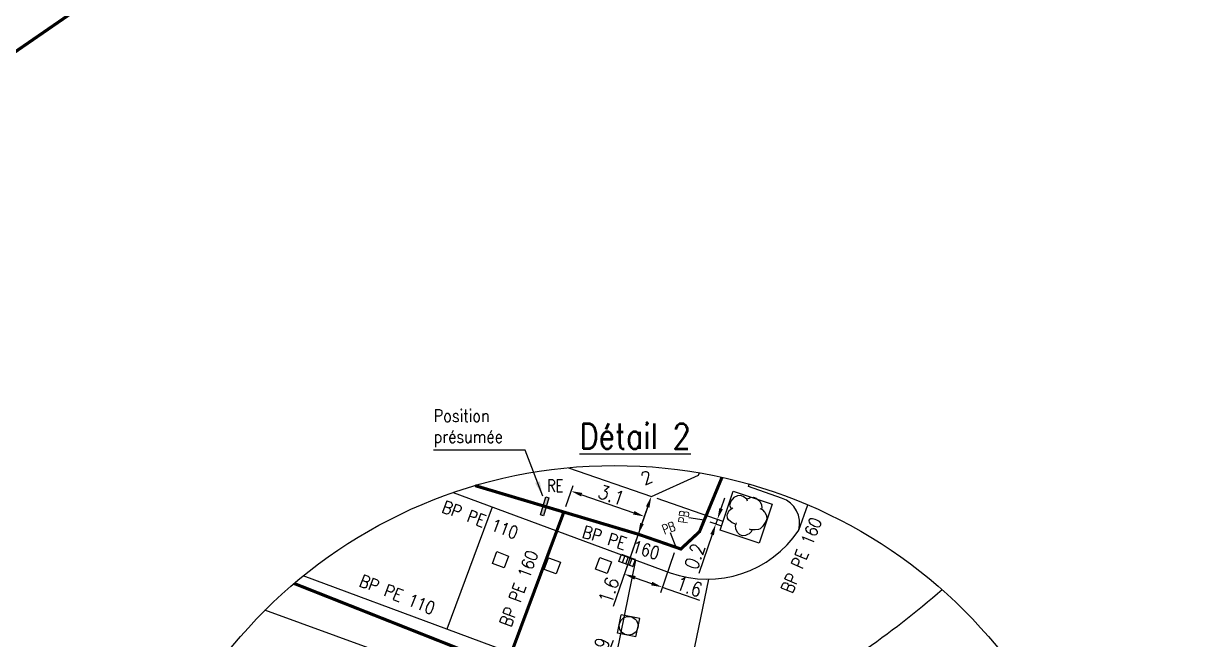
# Model space of a CAD drawing. Header units: millimetres. Extents: x 183997 to 185000, y 127999 to 129007.
# Drawn here: x 184252.2 to 184346.6, y 128356.5 to 128405.7 of the extents above; entities that cross this region are included whole.
import ezdxf
from ezdxf.enums import TextEntityAlignment as Align

# ---------------------------------------------------------------- set-up
doc = ezdxf.new("R2010")
doc.units = ezdxf.units.MM
doc.header["$PDMODE"] = 34
doc.linetypes.add('L_25_PE', pattern=[2000, 1000, 1000])
doc.layers.get('0').update_dxf_attribs({"linetype": 'CONTINUOUS'})
doc.layers.get('DEFPOINTS').update_dxf_attribs({"linetype": 'CONTINUOUS'})
doc.layers.add('L_150', color=1, linetype='CONTINUOUS')
doc.layers.add('L_900', color=7, linetype='CONTINUOUS')
doc.styles.add('G_ROMANS', font='ROMANS.SHX', dxfattribs={"width": 0.75})
doc.styles.get("Standard").update_dxf_attribs({"font": 'romans.shx', "width": 0.85})
doc.dimstyles.get("Standard").update_dxf_attribs({"dimtxt": 1.5, "dimasz": 1.2, "dimexe": 0.625, "dimexo": 0.625, "dimgap": 0.25, "dimtad": 1, "dimdec": 1, "dimzin": 0, "dimdsep": 46, "dimtxsty": 'Standard', "dimcen": -0.5, "dimadec": 0, "dimazin": 0, "dimtfac": 1, "dimtdec": 1, "dimtmove": 0, "dimatfit": 3, "dimfxl": 0, "dimtolj": 1, "dimtzin": 0, "dimarcsym": 0})

# ---------------------------------------------------------------- blocks, each defined once
blk = doc.blocks.new('L_340_20')
at = {"linetype": 'Continuous'}
blk.add_hatch(color=0, dxfattribs=at).paths.add_polyline_path([(0.125, 0.75), (-0.125, 0.75), (-0.125, -0.75), (0.125, -0.75)])
at = {"color": 0, "linetype": 'Continuous'}
blk.add_lwpolyline([(-0.125, 0.75), (0.125, 0.75), (0.125, -0.75), (-0.125, -0.75)], close=True, dxfattribs=at)
at = {"color": 0, "linetype": 'Continuous', "width": 0.75}
for tag, height, flags, p in [('RE', 1, 8, (0, 2.189)), ('DEF_LEG', 1.2, 3, (0, -5)), ('DEF_COUP', 1.2, 3, (0, -7.5)), ('DEF_TYPE', 1.2, 3, (0, -10))]:
    blk.add_attdef(tag, text='', height=height, dxfattribs=dict(at, flags=flags)).set_placement(p, align=Align.MIDDLE)
blk = doc.blocks.new('L_340_13')
at = {"color": 0, "linetype": 'Continuous', "flags": 128}
blk.add_lwpolyline([(0, 0), (0, 1.25)], dxfattribs=at)
at = {"color": 0, "linetype": 'Continuous', "style": 'G_ROMANS', "width": 0.75}
blk.add_text('PB', height=0.75, dxfattribs=at).set_placement((0, 1.663), align=Align.MIDDLE)
at = {"color": 0, "linetype": 'Continuous', "width": 0.75, "flags": 3}
for tag, p in [('DEF_LEG', (0, -10)), ('DEF_COUP', (0, -12.5)), ('DEF_TYPE', (0, -15))]:
    blk.add_attdef(tag, text='', height=1.2, dxfattribs=at).set_placement(p, align=Align.MIDDLE)
blk = doc.blocks.new('t112o')
at = {"color": 0, "linetype": 'Continuous'}
for p, q in [((-0.5, 0.5), (0.5, 0.5)), ((-0.5, -0.5), (-0.5, 0.5)), ((0.5, 0.5), (0.5, -0.5)), ((0.5, -0.5), (-0.5, -0.5))]:
    blk.add_line(p, q, dxfattribs=at)
blk = doc.blocks.new('*D1250')
at = {"layer": 'DEFPOINTS', "color": 0, "linetype": 'Continuous', "transparency": 16777216}
for p in [(184302.385, 128367.919), (184304.361, 128363.848), (184300.234, 128361.709)]:
    blk.add_point(p, dxfattribs=at)
at = {"layer": 'L_900', "color": 0, "linetype": 'Continuous', "lineweight": -2, "transparency": 16777216}
for p, q in [((184302.231, 128367.476), (184300.081, 128361.266)), ((184304.208, 128363.405), (184303.105, 128360.219)), ((184301.085, 128361.415), (184302.408, 128360.957)), ((184303.258, 128360.662), (184306.227, 128359.634))]:
    blk.add_line(p, q, dxfattribs=at)
at = {"layer": 'L_900', "color": 0, "linetype": 'Continuous', "transparency": 16777216}
for points in [[(184301.134, 128361.557), (184301.036, 128361.273), (184300.234, 128361.709)], [(184302.457, 128361.098), (184302.359, 128360.815), (184303.258, 128360.662)]]:
    blk.add_solid(points, dxfattribs=at)
at = {"layer": 'L_900', "color": 0, "linetype": 'Continuous', "transparency": 16777216, "insert": (184305.413, 128360.71), "char_height": 1.125, "attachment_point": 5, "rotation": 340.8996}
blk.add_mtext('\\A1;1.6', dxfattribs=at)
blk = doc.blocks.new('*D1251')
at = {"layer": 'DEFPOINTS', "color": 0, "linetype": 'Continuous', "transparency": 16777216}
for p in [(184297.313, 128351.245), (184296.654, 128349.57), (184296.654, 128349.57)]:
    blk.add_point(p, dxfattribs=at)
at = {"layer": 'L_900', "color": 0, "linetype": 'Continuous', "lineweight": -2, "transparency": 16777216}
for p, q in [((184297.642, 128352.083), (184299.347, 128356.421)), ((184296.654, 128349.57), (184297.313, 128351.245)), ((184296.325, 128348.733), (184295.995, 128347.895))]:
    blk.add_line(p, q, dxfattribs=at)
at = {"layer": 'L_900', "color": 0, "linetype": 'Continuous', "transparency": 16777216}
for points in [[(184297.502, 128352.138), (184297.782, 128352.028), (184297.313, 128351.245)], [(184296.185, 128348.788), (184296.464, 128348.678), (184296.654, 128349.57)]]:
    blk.add_solid(points, dxfattribs=at)
at = {"layer": 'L_900', "color": 0, "linetype": 'Continuous', "transparency": 16777216, "insert": (184298.222, 128355.609), "char_height": 1.125, "attachment_point": 5, "rotation": 68.53829}
blk.add_mtext('\\A1;0.9', dxfattribs=at)
blk = doc.blocks.new('*D1252')
at = {"layer": 'DEFPOINTS', "color": 0, "linetype": 'Continuous', "transparency": 16777216}
for p in [(184302.385, 128367.919), (184295.39, 128366.666), (184301.829, 128366.315)]:
    blk.add_point(p, dxfattribs=at)
at = {"layer": 'L_900', "color": 0, "linetype": 'Continuous', "lineweight": -2, "transparency": 16777216}
for p, q in [((184295.543, 128367.109), (184296.124, 128368.787)), ((184296.821, 128368.05), (184300.979, 128366.61)), ((184302.231, 128367.476), (184301.676, 128365.872))]:
    blk.add_line(p, q, dxfattribs=at)
at = {"layer": 'L_900', "color": 0, "linetype": 'Continuous', "transparency": 16777216}
for points in [[(184296.87, 128368.191), (184296.772, 128367.908), (184295.971, 128368.344)], [(184301.028, 128366.752), (184300.93, 128366.468), (184301.829, 128366.315)]]:
    blk.add_solid(points, dxfattribs=at)
at = {"layer": 'L_900', "color": 0, "linetype": 'Continuous', "transparency": 16777216, "insert": (184299.183, 128368.025), "char_height": 1.125, "attachment_point": 5, "rotation": 340.8996}
blk.add_mtext('\\A1;3.1', dxfattribs=at)
blk = doc.blocks.new('*D1254')
at = {"layer": 'DEFPOINTS', "color": 0, "linetype": 'Continuous', "transparency": 16777216}
for p in [(184302.385, 128367.919), (184306.619, 128366.029), (184307.667, 128366.09)]:
    blk.add_point(p, dxfattribs=at)
at = {"layer": 'L_900', "color": 0, "linetype": 'Continuous', "lineweight": -2, "transparency": 16777216}
for p, q in [((184302.828, 128367.766), (184308.11, 128365.936)), ((184307.962, 128366.94), (184308.256, 128367.79)), ((184307.062, 128365.876), (184307.979, 128365.558)), ((184307.667, 128366.09), (184307.537, 128365.712)), ((184307.242, 128364.861), (184306.169, 128361.763))]:
    blk.add_line(p, q, dxfattribs=at)
at = {"layer": 'L_900', "color": 0, "linetype": 'Continuous', "transparency": 16777216}
for points in [[(184307.82, 128366.989), (184308.104, 128366.891), (184307.667, 128366.09)], [(184307.1, 128364.91), (184307.384, 128364.812), (184307.537, 128365.712)]]:
    blk.add_solid(points, dxfattribs=at)
at = {"layer": 'L_900', "color": 0, "linetype": 'Continuous', "transparency": 16777216, "insert": (184305.85, 128363.132), "char_height": 1.125, "attachment_point": 5, "rotation": 70.8996}
blk.add_mtext('\\A1;0.2', dxfattribs=at)
blk = doc.blocks.new('*D1255')
at = {"layer": 'DEFPOINTS', "color": 0, "linetype": 'Continuous', "transparency": 16777216}
for p in [(184302.385, 128367.919), (184302.385, 128367.919), (184301.338, 128364.895)]:
    blk.add_point(p, dxfattribs=at)
at = {"layer": 'L_900', "color": 0, "linetype": 'Continuous', "lineweight": -2, "transparency": 16777216}
for p, q in [((184302.09, 128367.068), (184301.632, 128365.746)), ((184301.338, 128364.895), (184299.337, 128359.118))]:
    blk.add_line(p, q, dxfattribs=at)
at = {"layer": 'L_900', "color": 0, "linetype": 'Continuous', "transparency": 16777216}
for points in [[(184301.948, 128367.118), (184302.232, 128367.019), (184302.385, 128367.919)], [(184301.49, 128365.795), (184301.774, 128365.696), (184301.338, 128364.895)]]:
    blk.add_solid(points, dxfattribs=at)
at = {"layer": 'L_900', "color": 0, "linetype": 'Continuous', "transparency": 16777216, "insert": (184298.995, 128360.422), "char_height": 1.125, "attachment_point": 5, "rotation": 70.8996}
blk.add_mtext('\\A1;1.6', dxfattribs=at)

msp = doc.modelspace()

# ---------------------------------------------------------------- linework, layer by layer
at = {"layer": 'L_150', "linetype": 'L_25_PE', "const_width": 0.25, "flags": 128}
msp.add_lwpolyline([(184114.749, 128313.706), (184117.592, 128315.571), (184131.393, 128324.444), (184146.26, 128333.198), (184171.83, 128350.228), (184185.09, 128359.121), (184206.338, 128373.372), (184206.338, 128373.372), (184213.536, 128378.264), (184226.322, 128386.803), (184238.432, 128394.551), (184250.014, 128402.366), (184261.627, 128410.361), (184281.827, 128423.635), (184293.972, 128431.549), (184310.829, 128442.791), (184322.842, 128450.523), (184346.065, 128466.061), (184353.919, 128471.254), (184365.542, 128479.315), (184371.382, 128483.198), (184380.969, 128489.053), (184389.915, 128494.948), (184392.196, 128507.764), (184392.196, 128507.764), (184390.456, 128510.049), (184389.607, 128511.164), (184388.196, 128511.607), (184387.428, 128511.904), (184380.494, 128514.025), (184383.015, 128527.46), (184384.363, 128528.119), (184386.15, 128527.879), (184390.079, 128527.129, 0.187336), (184393.714, 128527.633), (184394.414, 128528.903), (184395.664, 128535.779), (184395.93, 128542.828), (184395.894, 128543.547), (184393.837, 128547.677), (184391.99, 128549.26), (184371.666, 128584.015), (184360.613, 128602.974), (184353.646, 128615.4), (184331.747, 128652.228), (184330.343, 128654.336), (184328.732, 128655.256), (184326.706, 128654.98), (184321.56, 128651.553), (184321.56, 128651.553), (184270.444, 128616.936), (184242.383, 128598.042), (184241.72, 128597.595), (184238.528, 128595.351), (184237.762, 128594.639), (184237.269, 128593.38), (184236.751, 128590.58), (184230.802, 128559.695, 0.420912), (184233.544, 128555.743), (184238.531, 128554.552), (184239.184, 128554.462), (184239.606, 128553.772), (184252.996, 128551.266), (184266.936, 128548.521), (184280.612, 128546.039), (184294.503, 128543.399), (184308.386, 128540.885), (184323.052, 128538.222), (184338.018, 128535.338), (184356.804, 128531.793), (184380.625, 128527.611), (184382.948, 128527.099)], format="xyb", dxfattribs=at)
at = {"layer": 'L_900', "color": 252}
for p, q in [((184308.742, 128367.546), (184308.623, 128367.225)), ((184308.968, 128367.828), (184308.742, 128367.546)), ((184309.261, 128367.964), (184308.968, 128367.828)), ((184309.515, 128367.992), (184309.261, 128367.964)), ((184309.73, 128367.912), (184309.515, 128367.992)), ((184310.012, 128367.686), (184309.73, 128367.912)), ((184310.012, 128367.686), (184310.305, 128367.822)), ((184310.079, 128367.54), (184310.012, 128367.686)), ((184310.305, 128367.822), (184310.559, 128367.85)), ((184310.559, 128367.85), (184310.774, 128367.77)), ((184310.774, 128367.77), (184311.056, 128367.544)), ((184311.056, 128367.544), (184311.191, 128367.251)), ((184311.191, 128367.251), (184311.219, 128366.997)), ((184308.453, 128366.435), (184308.493, 128366.542)), ((184308.481, 128366.181), (184308.453, 128366.435)), ((184308.493, 128366.542), (184308.572, 128366.756)), ((184308.572, 128366.756), (184308.758, 128366.931)), ((184308.623, 128367.225), (184308.758, 128366.931)), ((184308.758, 128366.931), (184308.905, 128366.999)), ((184311.287, 128366.85), (184311.072, 128366.929)), ((184311.219, 128366.997), (184311.18, 128366.89)), ((184311.462, 128366.664), (184311.287, 128366.85)), ((184311.462, 128366.664), (184311.597, 128366.37)), ((184311.597, 128366.37), (184311.625, 128366.116)), ((184308.549, 128366.034), (184308.481, 128366.181)), ((184308.831, 128365.808), (184308.549, 128366.034)), ((184309.045, 128365.729), (184308.831, 128365.808)), ((184309.045, 128365.729), (184309.152, 128365.689)), ((184309.113, 128365.582), (184309.152, 128365.689)), ((184309.141, 128365.328), (184309.113, 128365.582)), ((184309.152, 128365.689), (184309.192, 128365.796)), ((184311.28, 128365.512), (184311.094, 128365.337)), ((184311.546, 128365.902), (184311.28, 128365.512)), ((184311.625, 128366.116), (184311.546, 128365.902)), ((184309.276, 128365.034), (184309.141, 128365.328)), ((184309.451, 128364.848), (184309.276, 128365.034)), ((184309.665, 128364.769), (184309.451, 128364.848)), ((184309.919, 128364.797), (184309.665, 128364.769)), ((184310.066, 128364.864), (184309.919, 128364.797)), ((184310.213, 128364.932), (184310.066, 128364.864)), ((184310.399, 128365.107), (184310.213, 128364.932)), ((184310.332, 128365.253), (184310.224, 128365.293)), ((184310.693, 128365.242), (184310.332, 128365.253)), ((184310.399, 128365.107), (184310.439, 128365.214)), ((184310.947, 128365.27), (184310.693, 128365.242)), ((184311.094, 128365.337), (184310.947, 128365.27)), ((184299.792, 128362.73), (184300, 128363.293)), ((184300.824, 128362.349), (184299.792, 128362.73)), ((184300, 128363.293), (184301.032, 128362.912)), ((184300.074, 128362.626), (184300.282, 128363.189)), ((184300.355, 128362.522), (184300.563, 128363.085)), ((184300.637, 128362.419), (184300.845, 128362.981)), ((184300.918, 128362.315), (184301.126, 128362.877)), ((184301.126, 128362.877), (184301.032, 128362.912)), ((184300.824, 128362.349), (184300.918, 128362.315)), ((184299.686, 128357), (184299.985, 128358.47)), ((184301.455, 128358.171), (184299.985, 128358.47)), ((184301.155, 128356.701), (184301.455, 128358.171)), ((184301.155, 128356.701), (184299.686, 128357))]:
    msp.add_line(p, q, dxfattribs=at)
for points in [[(184295.769, 128370.21), (184302.385, 128367.919), (184306.153, 128369.608), (184306.221, 128369.795)], [(184314.166, 128365.219), (184314.888, 128367.238)], [(184289.674, 128367.064), (184286.037, 128357.312)], [(184301.128, 128362.833), (184299.023, 128352.489)], [(184304.71, 128350.377), (184306.984, 128361.307)], [(184260.047, 128327.601), (184272.778, 128333.962), (184293.831, 128344.508), (184296.899, 128346.137), (184296.654, 128349.57), (184293.407, 128350.847), (184280.036, 128355.705), (184271.499, 128358.829)]]:
    msp.add_lwpolyline(points, dxfattribs=at)
at = {"layer": 'L_900', "color": 1, "linetype": 'Continuous', "const_width": 0.25, "flags": 128}
for points in [[(184308.029, 128369.437), (184307.847, 128368.997), (184306.619, 128366.029), (184306.237, 128365.105), (184304.744, 128363.715), (184304.744, 128363.715), (184304.744, 128363.715), (184304.361, 128363.848), (184301.338, 128364.895), (184295.39, 128366.666), (184293.856, 128367.123), (184288.299, 128368.778)], [(184290.764, 128354.266), (184295.39, 128366.666)], [(184273.833, 128360.963), (184289.276, 128354.855), (184297.044, 128351.782), (184297.313, 128351.245), (184298.515, 128348.839), (184298.882, 128348.132), (184298.882, 128348.132), (184298.594, 128346.356), (184298.488, 128345.703), (184297.415, 128345.165), (184294.323, 128343.524), (184294.323, 128343.524), (184293.876, 128343.3), (184289.758, 128341.238), (184288.935, 128341.541), (184287.147, 128340.645), (184285.359, 128339.75), (184285.073, 128338.891), (184273.54, 128332.442), (184262.991, 128327.06), (184260.252, 128325.691)]]:
    msp.add_lwpolyline(points, dxfattribs=at)
at = {"layer": 'L_900', "color": 252}
for points in [[(184286.549, 128368.219), (184303.902, 128361.809, 0.34263), (184314.166, 128365.219, 0.396155), (184312.799, 128367.788), (184310.144, 128368.703), (184310.209, 128368.886)], [(184260.747, 128322.776), (184275.398, 128330.217), (184282.786, 128333.798, 0.030641), (184305.76, 128346.748, 0.503882), (184305.405, 128350.119), (184286.037, 128357.312), (184274.553, 128361.562)], [(184325.631, 128360.461, -0.028332), (184319.141, 128355.424), (184305.76, 128346.748)]]:
    msp.add_lwpolyline(points, format="xyb", dxfattribs=at)
msp.add_lwpolyline([(184308.924, 128368.331), (184312.037, 128367.286), (184311.004, 128364.183), (184307.891, 128365.228)], close=True, dxfattribs=at)
at = {"layer": 'L_900', "ltscale": 0.5}
msp.add_circle((184299.442, 128330.852), 39.529, dxfattribs=at)
at = {"layer": 'L_900', "color": 252}
msp.add_ellipse((184300.57, 128357.585), major_axis=(0.625, 0.414), ratio=1, start_param=3.926991, end_param=10.210176, dxfattribs=at)

# ---------------------------------------------------------------- block references
at = {"layer": 'L_900'}
ref = msp.add_blockref('L_340_20', (184293.856, 128367.123), dxfattribs=dict(at, rotation=343.4178282650542))
ref.add_attrib('RE', 'RE', dxfattribs={"layer": '0', "color": 0, "linetype": 'Continuous', "height": 1, "width": 0.75}).set_placement((184294.697, 128368.772), align=Align.MIDDLE)
for p, rotation in [((184306.619, 128366.029), 81.75545459176756), ((184304.361, 128363.848), 20.66006150637811)]:
    msp.add_blockref('L_340_13', p, dxfattribs=dict(at, rotation=rotation))
at = {"layer": 'L_900', "color": 252, "rotation": 339.726431273793}
for p in [(184290.321, 128362.86), (184294.47, 128362.38), (184298.562, 128362.398)]:
    msp.add_blockref('t112o', p, dxfattribs=at)

# ---------------------------------------------------------------- texts
at = {"layer": 'L_900', "color": 252}
msp.add_text('2', height=1, rotation=24.13463, dxfattribs=at).set_placement((184302.01, 128369.426), align=Align.MIDDLE)
at = {"layer": 'L_900', "color": 1, "linetype": 'Continuous', "width": 0.85}
for s, rotation, p in [('BP PE 110', 339.72663, (184288.714, 128366.041)), ('BP PE 160', 343.41783, (184299.962, 128364.234)), ('BP PE 160', 67.52456, (184314.386, 128363.223)), ('BP PE 160', 69.54177, (184291.795, 128360.559)), ('BP PE 110', 338.41947, (184282.079, 128360.081))]:
    msp.add_text(s, height=1, rotation=rotation, dxfattribs=at).set_placement(p, align=Align.MIDDLE)
at = {"layer": 'L_900', "linetype": 'Continuous', "insert": (184284.983, 128373.359), "char_height": 1, "attachment_point": 4}
msp.add_mtext('Position\\Pprésumée', dxfattribs=at)
at = {"layer": 'L_900', "insert": (184296.642, 128373.728), "char_height": 2, "attachment_point": 1}
msp.add_mtext_dynamic_manual_height_columns('{\\LDétail 2}', width=10.59072, gutter_width=5, heights=[0], dxfattribs=at)

# ---------------------------------------------------------------- dimensions: what is measured, and where the dimension line sits
at = {"layer": 'L_900', "color": 1, "linetype": 'Continuous'}
for base, p1, p2, angle, text, picture, middle in [((184301.829, 128366.315), (184295.39, 128366.666), (184302.385, 128367.919), 160.8996, '3.1', '*D1252', (184298.938, 128367.317)), ((184302.385, 128367.919), (184301.338, 128364.895), (184302.385, 128367.919), 250.8996, '1.6', '*D1255', (184299.704, 128360.177)), ((184296.654, 128349.57), (184297.313, 128351.245), (184296.654, 128349.57), 68.53829, '0.9', '*D1251', (184298.92, 128355.335))]:
    dim = msp.add_linear_dim(base=base, p1=p1, p2=p2, angle=angle, text=text, dimstyle='Standard', override={"dimscale": 0.75}, dxfattribs=at)
    dim.commit()
    dim.dimension.update_dxf_attribs({"geometry": picture, "text_midpoint": middle, "dimtype": 160})
at = {"layer": 'L_900', "color": 0, "linetype": 'Continuous'}
dim = msp.add_linear_dim(base=(184300.234, 128361.709), p1=(184304.361, 128363.848), p2=(184302.385, 128367.919), angle=340.8996, text='1.6', dimstyle='Standard', override={"dimscale": 0.75}, dxfattribs=at)
dim.commit()
dim.dimension.update_dxf_attribs({"geometry": '*D1250', "text_midpoint": (184305.168, 128360.001), "dimtype": 160})
at = {"layer": 'L_900', "linetype": 'Continuous'}
dim = msp.add_linear_dim(base=(184307.667, 128366.09), p1=(184306.619, 128366.029), p2=(184302.385, 128367.919), angle=250.8996, text='0.2', dimstyle='Standard', override={"dimscale": 0.75, "dimatfit": 0}, dxfattribs=at)
dim.commit()
dim.dimension.update_dxf_attribs({"geometry": '*D1254', "text_midpoint": (184306.558, 128362.887), "dimtype": 160})

# ---------------------------------------------------------------- leaders
at = {"layer": 'L_900', "linetype": 'Continuous', "annotation_type": 0, "has_hookline": 1, "hookline_direction": 1, "text_width": 5.869}
msp.add_leader([(184293.706, 128367.937), (184292.302, 128371.609), (184291.102, 128371.609)], dimstyle='Standard', dxfattribs=at)

doc.saveas('drawing.dxf')
